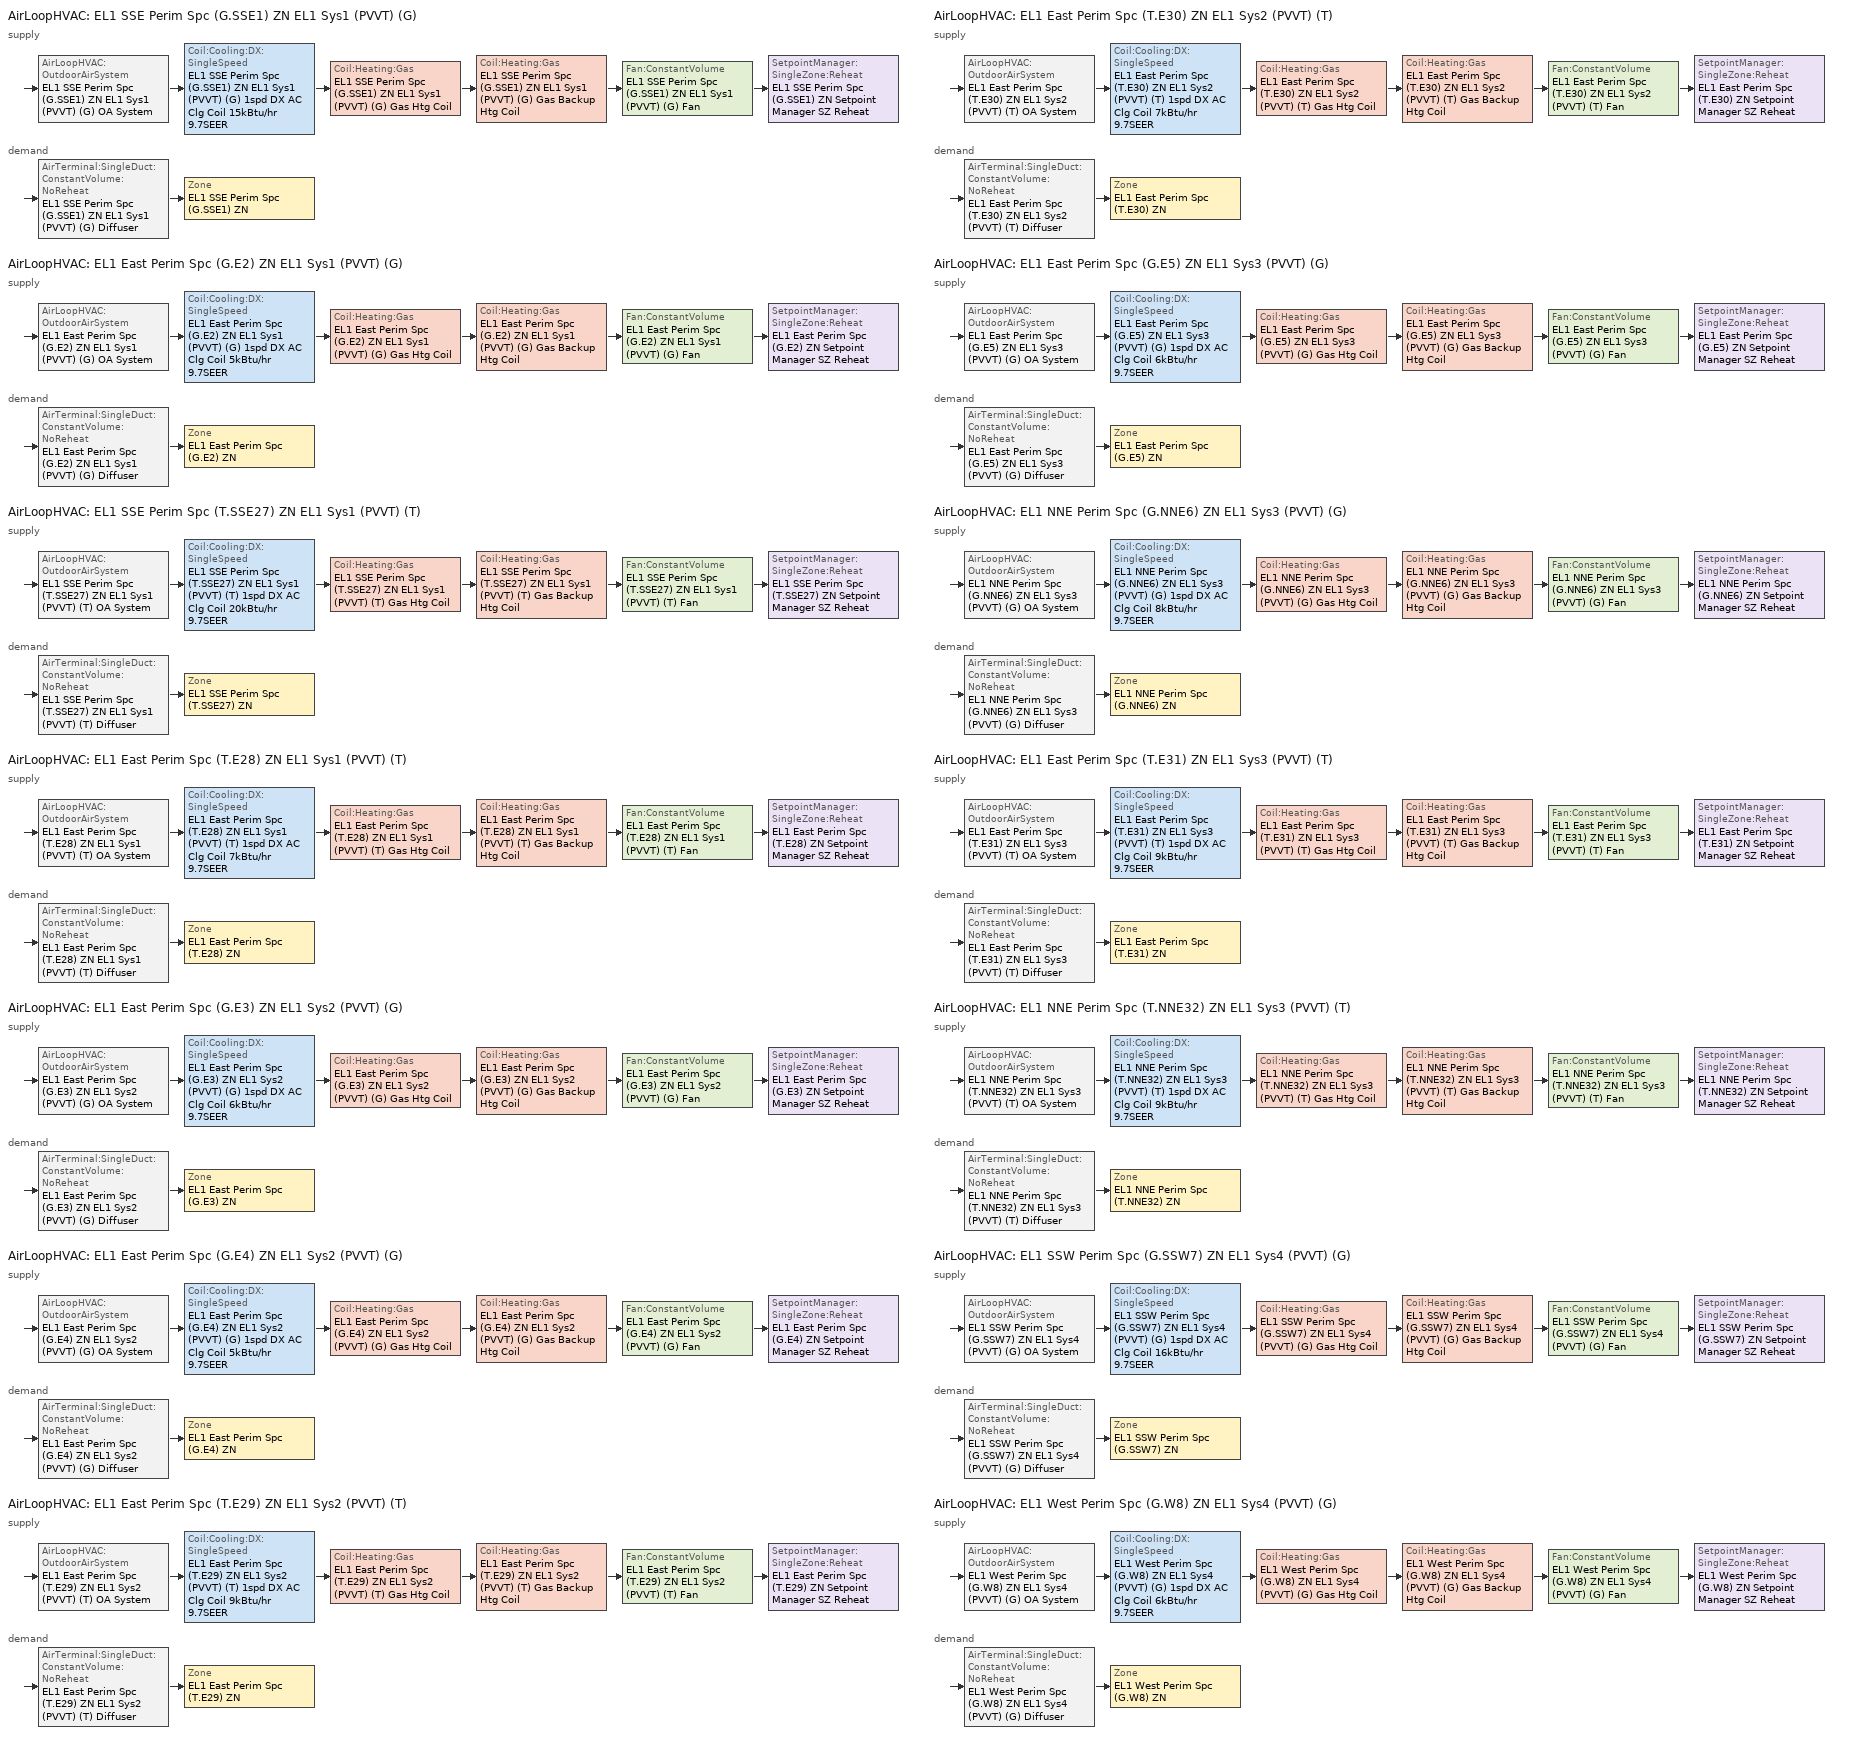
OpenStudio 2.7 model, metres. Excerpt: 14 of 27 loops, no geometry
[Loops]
AirLoopHVAC 'EL1 SSE Perim Spc (G.SSE1) ZN EL1 Sys1 (PVVT) (G)'
 supply: AirLoopHVAC:OutdoorAirSystem 'EL1 SSE Perim Spc (G.SSE1) ZN EL1 Sys1 (PVVT) (G) OA System' > Coil:Cooling:DX:SingleSpeed 'EL1 SSE Perim Spc (G.SSE1) ZN EL1 Sys1 (PVVT) (G) 1spd DX AC Clg Coil 15kBtu/hr 9.7SEER' > Coil:Heating:Gas 'EL1 SSE Perim Spc (G.SSE1) ZN EL1 Sys1 (PVVT) (G) Gas Htg Coil' > Coil:Heating:Gas 'EL1 SSE Perim Spc (G.SSE1) ZN EL1 Sys1 (PVVT) (G) Gas Backup Htg Coil' > Fan:ConstantVolume 'EL1 SSE Perim Spc (G.SSE1) ZN EL1 Sys1 (PVVT) (G) Fan' > SetpointManager:SingleZone:Reheat 'EL1 SSE Perim Spc (G.SSE1) ZN Setpoint Manager SZ Reheat'
 demand: AirTerminal:SingleDuct:ConstantVolume:NoReheat 'EL1 SSE Perim Spc (G.SSE1) ZN EL1 Sys1 (PVVT) (G) Diffuser' > Zone 'EL1 SSE Perim Spc (G.SSE1) ZN'
AirLoopHVAC 'EL1 East Perim Spc (G.E2) ZN EL1 Sys1 (PVVT) (G)'
 supply: AirLoopHVAC:OutdoorAirSystem 'EL1 East Perim Spc (G.E2) ZN EL1 Sys1 (PVVT) (G) OA System' > Coil:Cooling:DX:SingleSpeed 'EL1 East Perim Spc (G.E2) ZN EL1 Sys1 (PVVT) (G) 1spd DX AC Clg Coil 5kBtu/hr 9.7SEER' > Coil:Heating:Gas 'EL1 East Perim Spc (G.E2) ZN EL1 Sys1 (PVVT) (G) Gas Htg Coil' > Coil:Heating:Gas 'EL1 East Perim Spc (G.E2) ZN EL1 Sys1 (PVVT) (G) Gas Backup Htg Coil' > Fan:ConstantVolume 'EL1 East Perim Spc (G.E2) ZN EL1 Sys1 (PVVT) (G) Fan' > SetpointManager:SingleZone:Reheat 'EL1 East Perim Spc (G.E2) ZN Setpoint Manager SZ Reheat'
 demand: AirTerminal:SingleDuct:ConstantVolume:NoReheat 'EL1 East Perim Spc (G.E2) ZN EL1 Sys1 (PVVT) (G) Diffuser' > Zone 'EL1 East Perim Spc (G.E2) ZN'
AirLoopHVAC 'EL1 SSE Perim Spc (T.SSE27) ZN EL1 Sys1 (PVVT) (T)'
 supply: AirLoopHVAC:OutdoorAirSystem 'EL1 SSE Perim Spc (T.SSE27) ZN EL1 Sys1 (PVVT) (T) OA System' > Coil:Cooling:DX:SingleSpeed 'EL1 SSE Perim Spc (T.SSE27) ZN EL1 Sys1 (PVVT) (T) 1spd DX AC Clg Coil 20kBtu/hr 9.7SEER' > Coil:Heating:Gas 'EL1 SSE Perim Spc (T.SSE27) ZN EL1 Sys1 (PVVT) (T) Gas Htg Coil' > Coil:Heating:Gas 'EL1 SSE Perim Spc (T.SSE27) ZN EL1 Sys1 (PVVT) (T) Gas Backup Htg Coil' > Fan:ConstantVolume 'EL1 SSE Perim Spc (T.SSE27) ZN EL1 Sys1 (PVVT) (T) Fan' > SetpointManager:SingleZone:Reheat 'EL1 SSE Perim Spc (T.SSE27) ZN Setpoint Manager SZ Reheat'
 demand: AirTerminal:SingleDuct:ConstantVolume:NoReheat 'EL1 SSE Perim Spc (T.SSE27) ZN EL1 Sys1 (PVVT) (T) Diffuser' > Zone 'EL1 SSE Perim Spc (T.SSE27) ZN'
AirLoopHVAC 'EL1 East Perim Spc (T.E28) ZN EL1 Sys1 (PVVT) (T)'
 supply: AirLoopHVAC:OutdoorAirSystem 'EL1 East Perim Spc (T.E28) ZN EL1 Sys1 (PVVT) (T) OA System' > Coil:Cooling:DX:SingleSpeed 'EL1 East Perim Spc (T.E28) ZN EL1 Sys1 (PVVT) (T) 1spd DX AC Clg Coil 7kBtu/hr 9.7SEER' > Coil:Heating:Gas 'EL1 East Perim Spc (T.E28) ZN EL1 Sys1 (PVVT) (T) Gas Htg Coil' > Coil:Heating:Gas 'EL1 East Perim Spc (T.E28) ZN EL1 Sys1 (PVVT) (T) Gas Backup Htg Coil' > Fan:ConstantVolume 'EL1 East Perim Spc (T.E28) ZN EL1 Sys1 (PVVT) (T) Fan' > SetpointManager:SingleZone:Reheat 'EL1 East Perim Spc (T.E28) ZN Setpoint Manager SZ Reheat'
 demand: AirTerminal:SingleDuct:ConstantVolume:NoReheat 'EL1 East Perim Spc (T.E28) ZN EL1 Sys1 (PVVT) (T) Diffuser' > Zone 'EL1 East Perim Spc (T.E28) ZN'
AirLoopHVAC 'EL1 East Perim Spc (G.E3) ZN EL1 Sys2 (PVVT) (G)'
 supply: AirLoopHVAC:OutdoorAirSystem 'EL1 East Perim Spc (G.E3) ZN EL1 Sys2 (PVVT) (G) OA System' > Coil:Cooling:DX:SingleSpeed 'EL1 East Perim Spc (G.E3) ZN EL1 Sys2 (PVVT) (G) 1spd DX AC Clg Coil 6kBtu/hr 9.7SEER' > Coil:Heating:Gas 'EL1 East Perim Spc (G.E3) ZN EL1 Sys2 (PVVT) (G) Gas Htg Coil' > Coil:Heating:Gas 'EL1 East Perim Spc (G.E3) ZN EL1 Sys2 (PVVT) (G) Gas Backup Htg Coil' > Fan:ConstantVolume 'EL1 East Perim Spc (G.E3) ZN EL1 Sys2 (PVVT) (G) Fan' > SetpointManager:SingleZone:Reheat 'EL1 East Perim Spc (G.E3) ZN Setpoint Manager SZ Reheat'
 demand: AirTerminal:SingleDuct:ConstantVolume:NoReheat 'EL1 East Perim Spc (G.E3) ZN EL1 Sys2 (PVVT) (G) Diffuser' > Zone 'EL1 East Perim Spc (G.E3) ZN'
AirLoopHVAC 'EL1 East Perim Spc (G.E4) ZN EL1 Sys2 (PVVT) (G)'
 supply: AirLoopHVAC:OutdoorAirSystem 'EL1 East Perim Spc (G.E4) ZN EL1 Sys2 (PVVT) (G) OA System' > Coil:Cooling:DX:SingleSpeed 'EL1 East Perim Spc (G.E4) ZN EL1 Sys2 (PVVT) (G) 1spd DX AC Clg Coil 5kBtu/hr 9.7SEER' > Coil:Heating:Gas 'EL1 East Perim Spc (G.E4) ZN EL1 Sys2 (PVVT) (G) Gas Htg Coil' > Coil:Heating:Gas 'EL1 East Perim Spc (G.E4) ZN EL1 Sys2 (PVVT) (G) Gas Backup Htg Coil' > Fan:ConstantVolume 'EL1 East Perim Spc (G.E4) ZN EL1 Sys2 (PVVT) (G) Fan' > SetpointManager:SingleZone:Reheat 'EL1 East Perim Spc (G.E4) ZN Setpoint Manager SZ Reheat'
 demand: AirTerminal:SingleDuct:ConstantVolume:NoReheat 'EL1 East Perim Spc (G.E4) ZN EL1 Sys2 (PVVT) (G) Diffuser' > Zone 'EL1 East Perim Spc (G.E4) ZN'
AirLoopHVAC 'EL1 East Perim Spc (T.E29) ZN EL1 Sys2 (PVVT) (T)'
 supply: AirLoopHVAC:OutdoorAirSystem 'EL1 East Perim Spc (T.E29) ZN EL1 Sys2 (PVVT) (T) OA System' > Coil:Cooling:DX:SingleSpeed 'EL1 East Perim Spc (T.E29) ZN EL1 Sys2 (PVVT) (T) 1spd DX AC Clg Coil 9kBtu/hr 9.7SEER' > Coil:Heating:Gas 'EL1 East Perim Spc (T.E29) ZN EL1 Sys2 (PVVT) (T) Gas Htg Coil' > Coil:Heating:Gas 'EL1 East Perim Spc (T.E29) ZN EL1 Sys2 (PVVT) (T) Gas Backup Htg Coil' > Fan:ConstantVolume 'EL1 East Perim Spc (T.E29) ZN EL1 Sys2 (PVVT) (T) Fan' > SetpointManager:SingleZone:Reheat 'EL1 East Perim Spc (T.E29) ZN Setpoint Manager SZ Reheat'
 demand: AirTerminal:SingleDuct:ConstantVolume:NoReheat 'EL1 East Perim Spc (T.E29) ZN EL1 Sys2 (PVVT) (T) Diffuser' > Zone 'EL1 East Perim Spc (T.E29) ZN'
AirLoopHVAC 'EL1 East Perim Spc (T.E30) ZN EL1 Sys2 (PVVT) (T)'
 supply: AirLoopHVAC:OutdoorAirSystem 'EL1 East Perim Spc (T.E30) ZN EL1 Sys2 (PVVT) (T) OA System' > Coil:Cooling:DX:SingleSpeed 'EL1 East Perim Spc (T.E30) ZN EL1 Sys2 (PVVT) (T) 1spd DX AC Clg Coil 7kBtu/hr 9.7SEER' > Coil:Heating:Gas 'EL1 East Perim Spc (T.E30) ZN EL1 Sys2 (PVVT) (T) Gas Htg Coil' > Coil:Heating:Gas 'EL1 East Perim Spc (T.E30) ZN EL1 Sys2 (PVVT) (T) Gas Backup Htg Coil' > Fan:ConstantVolume 'EL1 East Perim Spc (T.E30) ZN EL1 Sys2 (PVVT) (T) Fan' > SetpointManager:SingleZone:Reheat 'EL1 East Perim Spc (T.E30) ZN Setpoint Manager SZ Reheat'
 demand: AirTerminal:SingleDuct:ConstantVolume:NoReheat 'EL1 East Perim Spc (T.E30) ZN EL1 Sys2 (PVVT) (T) Diffuser' > Zone 'EL1 East Perim Spc (T.E30) ZN'
AirLoopHVAC 'EL1 East Perim Spc (G.E5) ZN EL1 Sys3 (PVVT) (G)'
 supply: AirLoopHVAC:OutdoorAirSystem 'EL1 East Perim Spc (G.E5) ZN EL1 Sys3 (PVVT) (G) OA System' > Coil:Cooling:DX:SingleSpeed 'EL1 East Perim Spc (G.E5) ZN EL1 Sys3 (PVVT) (G) 1spd DX AC Clg Coil 6kBtu/hr 9.7SEER' > Coil:Heating:Gas 'EL1 East Perim Spc (G.E5) ZN EL1 Sys3 (PVVT) (G) Gas Htg Coil' > Coil:Heating:Gas 'EL1 East Perim Spc (G.E5) ZN EL1 Sys3 (PVVT) (G) Gas Backup Htg Coil' > Fan:ConstantVolume 'EL1 East Perim Spc (G.E5) ZN EL1 Sys3 (PVVT) (G) Fan' > SetpointManager:SingleZone:Reheat 'EL1 East Perim Spc (G.E5) ZN Setpoint Manager SZ Reheat'
 demand: AirTerminal:SingleDuct:ConstantVolume:NoReheat 'EL1 East Perim Spc (G.E5) ZN EL1 Sys3 (PVVT) (G) Diffuser' > Zone 'EL1 East Perim Spc (G.E5) ZN'
AirLoopHVAC 'EL1 NNE Perim Spc (G.NNE6) ZN EL1 Sys3 (PVVT) (G)'
 supply: AirLoopHVAC:OutdoorAirSystem 'EL1 NNE Perim Spc (G.NNE6) ZN EL1 Sys3 (PVVT) (G) OA System' > Coil:Cooling:DX:SingleSpeed 'EL1 NNE Perim Spc (G.NNE6) ZN EL1 Sys3 (PVVT) (G) 1spd DX AC Clg Coil 8kBtu/hr 9.7SEER' > Coil:Heating:Gas 'EL1 NNE Perim Spc (G.NNE6) ZN EL1 Sys3 (PVVT) (G) Gas Htg Coil' > Coil:Heating:Gas 'EL1 NNE Perim Spc (G.NNE6) ZN EL1 Sys3 (PVVT) (G) Gas Backup Htg Coil' > Fan:ConstantVolume 'EL1 NNE Perim Spc (G.NNE6) ZN EL1 Sys3 (PVVT) (G) Fan' > SetpointManager:SingleZone:Reheat 'EL1 NNE Perim Spc (G.NNE6) ZN Setpoint Manager SZ Reheat'
 demand: AirTerminal:SingleDuct:ConstantVolume:NoReheat 'EL1 NNE Perim Spc (G.NNE6) ZN EL1 Sys3 (PVVT) (G) Diffuser' > Zone 'EL1 NNE Perim Spc (G.NNE6) ZN'
AirLoopHVAC 'EL1 East Perim Spc (T.E31) ZN EL1 Sys3 (PVVT) (T)'
 supply: AirLoopHVAC:OutdoorAirSystem 'EL1 East Perim Spc (T.E31) ZN EL1 Sys3 (PVVT) (T) OA System' > Coil:Cooling:DX:SingleSpeed 'EL1 East Perim Spc (T.E31) ZN EL1 Sys3 (PVVT) (T) 1spd DX AC Clg Coil 9kBtu/hr 9.7SEER' > Coil:Heating:Gas 'EL1 East Perim Spc (T.E31) ZN EL1 Sys3 (PVVT) (T) Gas Htg Coil' > Coil:Heating:Gas 'EL1 East Perim Spc (T.E31) ZN EL1 Sys3 (PVVT) (T) Gas Backup Htg Coil' > Fan:ConstantVolume 'EL1 East Perim Spc (T.E31) ZN EL1 Sys3 (PVVT) (T) Fan' > SetpointManager:SingleZone:Reheat 'EL1 East Perim Spc (T.E31) ZN Setpoint Manager SZ Reheat'
 demand: AirTerminal:SingleDuct:ConstantVolume:NoReheat 'EL1 East Perim Spc (T.E31) ZN EL1 Sys3 (PVVT) (T) Diffuser' > Zone 'EL1 East Perim Spc (T.E31) ZN'
AirLoopHVAC 'EL1 NNE Perim Spc (T.NNE32) ZN EL1 Sys3 (PVVT) (T)'
 supply: AirLoopHVAC:OutdoorAirSystem 'EL1 NNE Perim Spc (T.NNE32) ZN EL1 Sys3 (PVVT) (T) OA System' > Coil:Cooling:DX:SingleSpeed 'EL1 NNE Perim Spc (T.NNE32) ZN EL1 Sys3 (PVVT) (T) 1spd DX AC Clg Coil 9kBtu/hr 9.7SEER' > Coil:Heating:Gas 'EL1 NNE Perim Spc (T.NNE32) ZN EL1 Sys3 (PVVT) (T) Gas Htg Coil' > Coil:Heating:Gas 'EL1 NNE Perim Spc (T.NNE32) ZN EL1 Sys3 (PVVT) (T) Gas Backup Htg Coil' > Fan:ConstantVolume 'EL1 NNE Perim Spc (T.NNE32) ZN EL1 Sys3 (PVVT) (T) Fan' > SetpointManager:SingleZone:Reheat 'EL1 NNE Perim Spc (T.NNE32) ZN Setpoint Manager SZ Reheat'
 demand: AirTerminal:SingleDuct:ConstantVolume:NoReheat 'EL1 NNE Perim Spc (T.NNE32) ZN EL1 Sys3 (PVVT) (T) Diffuser' > Zone 'EL1 NNE Perim Spc (T.NNE32) ZN'
AirLoopHVAC 'EL1 SSW Perim Spc (G.SSW7) ZN EL1 Sys4 (PVVT) (G)'
 supply: AirLoopHVAC:OutdoorAirSystem 'EL1 SSW Perim Spc (G.SSW7) ZN EL1 Sys4 (PVVT) (G) OA System' > Coil:Cooling:DX:SingleSpeed 'EL1 SSW Perim Spc (G.SSW7) ZN EL1 Sys4 (PVVT) (G) 1spd DX AC Clg Coil 16kBtu/hr 9.7SEER' > Coil:Heating:Gas 'EL1 SSW Perim Spc (G.SSW7) ZN EL1 Sys4 (PVVT) (G) Gas Htg Coil' > Coil:Heating:Gas 'EL1 SSW Perim Spc (G.SSW7) ZN EL1 Sys4 (PVVT) (G) Gas Backup Htg Coil' > Fan:ConstantVolume 'EL1 SSW Perim Spc (G.SSW7) ZN EL1 Sys4 (PVVT) (G) Fan' > SetpointManager:SingleZone:Reheat 'EL1 SSW Perim Spc (G.SSW7) ZN Setpoint Manager SZ Reheat'
 demand: AirTerminal:SingleDuct:ConstantVolume:NoReheat 'EL1 SSW Perim Spc (G.SSW7) ZN EL1 Sys4 (PVVT) (G) Diffuser' > Zone 'EL1 SSW Perim Spc (G.SSW7) ZN'
AirLoopHVAC 'EL1 West Perim Spc (G.W8) ZN EL1 Sys4 (PVVT) (G)'
 supply: AirLoopHVAC:OutdoorAirSystem 'EL1 West Perim Spc (G.W8) ZN EL1 Sys4 (PVVT) (G) OA System' > Coil:Cooling:DX:SingleSpeed 'EL1 West Perim Spc (G.W8) ZN EL1 Sys4 (PVVT) (G) 1spd DX AC Clg Coil 6kBtu/hr 9.7SEER' > Coil:Heating:Gas 'EL1 West Perim Spc (G.W8) ZN EL1 Sys4 (PVVT) (G) Gas Htg Coil' > Coil:Heating:Gas 'EL1 West Perim Spc (G.W8) ZN EL1 Sys4 (PVVT) (G) Gas Backup Htg Coil' > Fan:ConstantVolume 'EL1 West Perim Spc (G.W8) ZN EL1 Sys4 (PVVT) (G) Fan' > SetpointManager:SingleZone:Reheat 'EL1 West Perim Spc (G.W8) ZN Setpoint Manager SZ Reheat'
 demand: AirTerminal:SingleDuct:ConstantVolume:NoReheat 'EL1 West Perim Spc (G.W8) ZN EL1 Sys4 (PVVT) (G) Diffuser' > Zone 'EL1 West Perim Spc (G.W8) ZN'
[Sizing:Zone] Zone Cooling Design Supply Air Temperature Input Method=SupplyAirTemperature; Zone Cooling Design Supply Air Temperature {C}=12.7778; Zone Cooling Design Supply Air Temperature Difference {deltaC}=11.11; Zone Heating Design Supply Air Temperature Input Method=SupplyAirTemperature; Zone Heating Design Supply Air Temperature {C}=50; Zone Heating Design Supply Air Temperature Difference {deltaC}=11.11; Zone Cooling Design Supply Air Humidity Ratio {kg-H2O/kg-air}=0.0085; Zone Heating Design Supply Air Humidity Ratio {kg-H2O/kg-air}=0.008; Cooling Design Air Flow Method=DesignDay; Heating Design Air Flow Method=DesignDay; Account for Dedicated Outdoor Air System=No; Dedicated Outdoor Air System Control Strategy=NeutralSupplyAir; Dedicated Outdoor Air Low Setpoint Temperature for Design {C}=autosize; Dedicated Outdoor Air High Setpoint Temperature for Design {C}=autosize
EL1 East Perim Spc (G.E2) ZN; EL1 East Perim Spc (G.E3) ZN; EL1 East Perim Spc (G.E4) ZN; EL1 East Perim Spc (G.E5) ZN; EL1 East Perim Spc (T.E28) ZN; EL1 East Perim Spc (T.E29) ZN; EL1 East Perim Spc (T.E30) ZN; EL1 East Perim Spc (T.E31) ZN; EL1 NNE Perim Spc (G.NNE6) ZN; EL1 NNE Perim Spc (T.NNE32) ZN; EL1 SSE Perim Spc (G.SSE1) ZN; EL1 SSE Perim Spc (T.SSE27) ZN; EL1 SSW Perim Spc (G.SSW7) ZN; EL1 West Perim Spc (G.W8) ZN
[Zone equipment]
EL1 East Perim Spc (G.E2) ZN: EL1 East Perim Spc (G.E2) ZN EL1 Sys1 (PVVT) (G) Diffuser
EL1 East Perim Spc (G.E3) ZN: EL1 East Perim Spc (G.E3) ZN EL1 Sys2 (PVVT) (G) Diffuser
EL1 East Perim Spc (G.E4) ZN: EL1 East Perim Spc (G.E4) ZN EL1 Sys2 (PVVT) (G) Diffuser
EL1 East Perim Spc (G.E5) ZN: EL1 East Perim Spc (G.E5) ZN EL1 Sys3 (PVVT) (G) Diffuser
EL1 East Perim Spc (T.E28) ZN: EL1 East Perim Spc (T.E28) ZN EL1 Sys1 (PVVT) (T) Diffuser
EL1 East Perim Spc (T.E29) ZN: EL1 East Perim Spc (T.E29) ZN EL1 Sys2 (PVVT) (T) Diffuser
EL1 East Perim Spc (T.E30) ZN: EL1 East Perim Spc (T.E30) ZN EL1 Sys2 (PVVT) (T) Diffuser
EL1 East Perim Spc (T.E31) ZN: EL1 East Perim Spc (T.E31) ZN EL1 Sys3 (PVVT) (T) Diffuser
EL1 NNE Perim Spc (G.NNE6) ZN: EL1 NNE Perim Spc (G.NNE6) ZN EL1 Sys3 (PVVT) (G) Diffuser
EL1 NNE Perim Spc (T.NNE32) ZN: EL1 NNE Perim Spc (T.NNE32) ZN EL1 Sys3 (PVVT) (T) Diffuser
EL1 SSE Perim Spc (G.SSE1) ZN: EL1 SSE Perim Spc (G.SSE1) ZN EL1 Sys1 (PVVT) (G) Diffuser
EL1 SSE Perim Spc (T.SSE27) ZN: EL1 SSE Perim Spc (T.SSE27) ZN EL1 Sys1 (PVVT) (T) Diffuser
EL1 SSW Perim Spc (G.SSW7) ZN: EL1 SSW Perim Spc (G.SSW7) ZN EL1 Sys4 (PVVT) (G) Diffuser
EL1 West Perim Spc (G.W8) ZN: EL1 West Perim Spc (G.W8) ZN EL1 Sys4 (PVVT) (G) Diffuser
[AirLoopHVAC] Availability Schedule=Always On Discrete; Design Supply Air Flow Rate {m3/s}=AutoSize
EL1 SSE Perim Spc (G.SSE1) ZN EL1 Sys1 (PVVT) (G); EL1 East Perim Spc (G.E2) ZN EL1 Sys1 (PVVT) (G); EL1 SSE Perim Spc (T.SSE27) ZN EL1 Sys1 (PVVT) (T); EL1 East Perim Spc (T.E28) ZN EL1 Sys1 (PVVT) (T); EL1 East Perim Spc (G.E3) ZN EL1 Sys2 (PVVT) (G); EL1 East Perim Spc (G.E4) ZN EL1 Sys2 (PVVT) (G); EL1 East Perim Spc (T.E29) ZN EL1 Sys2 (PVVT) (T); EL1 East Perim Spc (T.E30) ZN EL1 Sys2 (PVVT) (T); EL1 East Perim Spc (G.E5) ZN EL1 Sys3 (PVVT) (G); EL1 NNE Perim Spc (G.NNE6) ZN EL1 Sys3 (PVVT) (G); EL1 East Perim Spc (T.E31) ZN EL1 Sys3 (PVVT) (T); EL1 NNE Perim Spc (T.NNE32) ZN EL1 Sys3 (PVVT) (T); EL1 SSW Perim Spc (G.SSW7) ZN EL1 Sys4 (PVVT) (G); EL1 West Perim Spc (G.W8) ZN EL1 Sys4 (PVVT) (G)
[Sizing:System] Type of Load to Size On=Sensible; Design Outdoor Air Flow Rate {m3/s}=Autosize; Central Heating Maximum System Air Flow Ratio=1; Preheat Design Temperature {C}=7.22222; Preheat Design Humidity Ratio {kg-H2O/kg-Air}=0.008; Precool Design Temperature {C}=12.7778; Precool Design Humidity Ratio {kg-H2O/kg-Air}=0.008; Central Cooling Design Supply Air Temperature {C}=12.7778; Central Heating Design Supply Air Temperature {C}=50; Sizing Option=Coincident; 100% Outdoor Air in Cooling=No; 100% Outdoor Air in Heating=No; Central Cooling Design Supply Air Humidity Ratio {kg-H2O/kg-Air}=0.0085; Central Heating Design Supply Air Humidity Ratio {kg-H2O/kg-Air}=0.008; Cooling Design Air Flow Method=DesignDay; Cooling Design Air Flow Rate {m3/s}=0; Heating Design Air Flow Method=DesignDay; Heating Design Air Flow Rate {m3/s}=0; System Outdoor Air Method=ZoneSum; Zone Maximum Outdoor Air Fraction=1; Cooling Supply Air Flow Rate Per Floor Area {m3/s-m2}=0.00996765; Cooling Fraction of Autosized Cooling Supply Air Flow Rate=1; Cooling Supply Air Flow Rate Per Unit Cooling Capacity {m3/s-W}=3.94755e-05; Heating Supply Air Flow Rate Per Floor Area {m3/s-m2}=0.00996765; Heating Fraction of Autosized Heating Supply Air Flow Rate=1; Heating Fraction of Autosized Cooling Supply Air Flow Rate=1; Heating Supply Air Flow Rate Per Unit Heating Capacity {m3/s-W}=3.15882e-05; Cooling Design Capacity Method=CoolingDesignCapacity; Cooling Design Capacity {W}=autosize; Cooling Design Capacity Per Floor Area {W/m2}=234.7; Fraction of Autosized Cooling Design Capacity=1; Heating Design Capacity Method=HeatingDesignCapacity; Heating Design Capacity {W}=autosize; Heating Design Capacity Per Floor Area {W/m2}=157; Fraction of Autosized Heating Design Capacity=1; Central Cooling Capacity Control Method=OnOff
EL1 SSE Perim Spc (G.SSE1) ZN EL1 Sys1 (PVVT) (G); EL1 East Perim Spc (G.E2) ZN EL1 Sys1 (PVVT) (G); EL1 SSE Perim Spc (T.SSE27) ZN EL1 Sys1 (PVVT) (T); EL1 East Perim Spc (T.E28) ZN EL1 Sys1 (PVVT) (T); EL1 East Perim Spc (G.E3) ZN EL1 Sys2 (PVVT) (G); EL1 East Perim Spc (G.E4) ZN EL1 Sys2 (PVVT) (G); EL1 East Perim Spc (T.E29) ZN EL1 Sys2 (PVVT) (T); EL1 East Perim Spc (T.E30) ZN EL1 Sys2 (PVVT) (T); EL1 East Perim Spc (G.E5) ZN EL1 Sys3 (PVVT) (G); EL1 NNE Perim Spc (G.NNE6) ZN EL1 Sys3 (PVVT) (G); EL1 East Perim Spc (T.E31) ZN EL1 Sys3 (PVVT) (T); EL1 NNE Perim Spc (T.NNE32) ZN EL1 Sys3 (PVVT) (T); EL1 SSW Perim Spc (G.SSW7) ZN EL1 Sys4 (PVVT) (G); EL1 West Perim Spc (G.W8) ZN EL1 Sys4 (PVVT) (G)
[SetpointManager:SingleZone:Reheat] Minimum Supply Air Temperature {C}=12.7778; Maximum Supply Air Temperature {C}=50
Name | Control Zone | Setpoint Node or NodeList
EL1 SSE Perim Spc (G.SSE1) ZN Setpoint Manager SZ Reheat | EL1 SSE Perim Spc (G.SSE1) ZN | EL1 SSE Perim Spc (G.SSE1) ZN EL1 Sys1 (PVVT) (G) Supply Outlet Node
EL1 East Perim Spc (G.E2) ZN Setpoint Manager SZ Reheat | EL1 East Perim Spc (G.E2) ZN | EL1 East Perim Spc (G.E2) ZN EL1 Sys1 (PVVT) (G) Supply Outlet Node
EL1 SSE Perim Spc (T.SSE27) ZN Setpoint Manager SZ Reheat | EL1 SSE Perim Spc (T.SSE27) ZN | EL1 SSE Perim Spc (T.SSE27) ZN EL1 Sys1 (PVVT) (T) Supply Outlet Node
EL1 East Perim Spc (T.E28) ZN Setpoint Manager SZ Reheat | EL1 East Perim Spc (T.E28) ZN | EL1 East Perim Spc (T.E28) ZN EL1 Sys1 (PVVT) (T) Supply Outlet Node
EL1 East Perim Spc (G.E3) ZN Setpoint Manager SZ Reheat | EL1 East Perim Spc (G.E3) ZN | EL1 East Perim Spc (G.E3) ZN EL1 Sys2 (PVVT) (G) Supply Outlet Node
EL1 East Perim Spc (G.E4) ZN Setpoint Manager SZ Reheat | EL1 East Perim Spc (G.E4) ZN | EL1 East Perim Spc (G.E4) ZN EL1 Sys2 (PVVT) (G) Supply Outlet Node
EL1 East Perim Spc (T.E29) ZN Setpoint Manager SZ Reheat | EL1 East Perim Spc (T.E29) ZN | EL1 East Perim Spc (T.E29) ZN EL1 Sys2 (PVVT) (T) Supply Outlet Node
EL1 East Perim Spc (T.E30) ZN Setpoint Manager SZ Reheat | EL1 East Perim Spc (T.E30) ZN | EL1 East Perim Spc (T.E30) ZN EL1 Sys2 (PVVT) (T) Supply Outlet Node
EL1 East Perim Spc (G.E5) ZN Setpoint Manager SZ Reheat | EL1 East Perim Spc (G.E5) ZN | EL1 East Perim Spc (G.E5) ZN EL1 Sys3 (PVVT) (G) Supply Outlet Node
EL1 NNE Perim Spc (G.NNE6) ZN Setpoint Manager SZ Reheat | EL1 NNE Perim Spc (G.NNE6) ZN | EL1 NNE Perim Spc (G.NNE6) ZN EL1 Sys3 (PVVT) (G) Supply Outlet Node
EL1 East Perim Spc (T.E31) ZN Setpoint Manager SZ Reheat | EL1 East Perim Spc (T.E31) ZN | EL1 East Perim Spc (T.E31) ZN EL1 Sys3 (PVVT) (T) Supply Outlet Node
EL1 NNE Perim Spc (T.NNE32) ZN Setpoint Manager SZ Reheat | EL1 NNE Perim Spc (T.NNE32) ZN | EL1 NNE Perim Spc (T.NNE32) ZN EL1 Sys3 (PVVT) (T) Supply Outlet Node
EL1 SSW Perim Spc (G.SSW7) ZN Setpoint Manager SZ Reheat | EL1 SSW Perim Spc (G.SSW7) ZN | EL1 SSW Perim Spc (G.SSW7) ZN EL1 Sys4 (PVVT) (G) Supply Outlet Node
EL1 West Perim Spc (G.W8) ZN Setpoint Manager SZ Reheat | EL1 West Perim Spc (G.W8) ZN | EL1 West Perim Spc (G.W8) ZN EL1 Sys4 (PVVT) (G) Supply Outlet Node
[Fan:ConstantVolume] Availability Schedule=Always On Discrete; Fan Total Efficiency=0.5135; Pressure Rise {Pa}=622.722; Maximum Flow Rate {m3/s}=AutoSize; Motor Efficiency=0.79; Motor In Airstream Fraction=1
EL1 SSE Perim Spc (G.SSE1) ZN EL1 Sys1 (PVVT) (G) Fan; EL1 East Perim Spc (G.E2) ZN EL1 Sys1 (PVVT) (G) Fan; EL1 SSE Perim Spc (T.SSE27) ZN EL1 Sys1 (PVVT) (T) Fan; EL1 East Perim Spc (T.E28) ZN EL1 Sys1 (PVVT) (T) Fan; EL1 East Perim Spc (G.E3) ZN EL1 Sys2 (PVVT) (G) Fan; EL1 East Perim Spc (G.E4) ZN EL1 Sys2 (PVVT) (G) Fan; EL1 East Perim Spc (T.E29) ZN EL1 Sys2 (PVVT) (T) Fan; EL1 East Perim Spc (T.E30) ZN EL1 Sys2 (PVVT) (T) Fan; EL1 East Perim Spc (G.E5) ZN EL1 Sys3 (PVVT) (G) Fan; EL1 NNE Perim Spc (G.NNE6) ZN EL1 Sys3 (PVVT) (G) Fan; EL1 East Perim Spc (T.E31) ZN EL1 Sys3 (PVVT) (T) Fan; EL1 NNE Perim Spc (T.NNE32) ZN EL1 Sys3 (PVVT) (T) Fan; EL1 SSW Perim Spc (G.SSW7) ZN EL1 Sys4 (PVVT) (G) Fan; EL1 West Perim Spc (G.W8) ZN EL1 Sys4 (PVVT) (G) Fan
[Coil:Heating:Gas] Availability Schedule=Always On Discrete; Gas Burner Efficiency=0.8; Nominal Capacity {W}=AutoSize; Parasitic Electric Load {W}=0; Parasitic Gas Load {W}=0
EL1 SSE Perim Spc (G.SSE1) ZN EL1 Sys1 (PVVT) (G) Gas Htg Coil; EL1 SSE Perim Spc (G.SSE1) ZN EL1 Sys1 (PVVT) (G) Gas Backup Htg Coil; EL1 East Perim Spc (G.E2) ZN EL1 Sys1 (PVVT) (G) Gas Htg Coil; EL1 East Perim Spc (G.E2) ZN EL1 Sys1 (PVVT) (G) Gas Backup Htg Coil; EL1 SSE Perim Spc (T.SSE27) ZN EL1 Sys1 (PVVT) (T) Gas Htg Coil; EL1 SSE Perim Spc (T.SSE27) ZN EL1 Sys1 (PVVT) (T) Gas Backup Htg Coil; EL1 East Perim Spc (T.E28) ZN EL1 Sys1 (PVVT) (T) Gas Htg Coil; EL1 East Perim Spc (T.E28) ZN EL1 Sys1 (PVVT) (T) Gas Backup Htg Coil; EL1 East Perim Spc (G.E3) ZN EL1 Sys2 (PVVT) (G) Gas Htg Coil; EL1 East Perim Spc (G.E3) ZN EL1 Sys2 (PVVT) (G) Gas Backup Htg Coil; EL1 East Perim Spc (G.E4) ZN EL1 Sys2 (PVVT) (G) Gas Htg Coil; EL1 East Perim Spc (G.E4) ZN EL1 Sys2 (PVVT) (G) Gas Backup Htg Coil; EL1 East Perim Spc (T.E29) ZN EL1 Sys2 (PVVT) (T) Gas Htg Coil; EL1 East Perim Spc (T.E29) ZN EL1 Sys2 (PVVT) (T) Gas Backup Htg Coil; EL1 East Perim Spc (T.E30) ZN EL1 Sys2 (PVVT) (T) Gas Htg Coil; EL1 East Perim Spc (T.E30) ZN EL1 Sys2 (PVVT) (T) Gas Backup Htg Coil; EL1 East Perim Spc (G.E5) ZN EL1 Sys3 (PVVT) (G) Gas Htg Coil; EL1 East Perim Spc (G.E5) ZN EL1 Sys3 (PVVT) (G) Gas Backup Htg Coil; EL1 NNE Perim Spc (G.NNE6) ZN EL1 Sys3 (PVVT) (G) Gas Htg Coil; EL1 NNE Perim Spc (G.NNE6) ZN EL1 Sys3 (PVVT) (G) Gas Backup Htg Coil; EL1 East Perim Spc (T.E31) ZN EL1 Sys3 (PVVT) (T) Gas Htg Coil; EL1 East Perim Spc (T.E31) ZN EL1 Sys3 (PVVT) (T) Gas Backup Htg Coil; EL1 NNE Perim Spc (T.NNE32) ZN EL1 Sys3 (PVVT) (T) Gas Htg Coil; EL1 NNE Perim Spc (T.NNE32) ZN EL1 Sys3 (PVVT) (T) Gas Backup Htg Coil; EL1 SSW Perim Spc (G.SSW7) ZN EL1 Sys4 (PVVT) (G) Gas Htg Coil; EL1 SSW Perim Spc (G.SSW7) ZN EL1 Sys4 (PVVT) (G) Gas Backup Htg Coil; EL1 West Perim Spc (G.W8) ZN EL1 Sys4 (PVVT) (G) Gas Htg Coil; EL1 West Perim Spc (G.W8) ZN EL1 Sys4 (PVVT) (G) Gas Backup Htg Coil
[Coil:Cooling:DX:SingleSpeed] Availability Schedule=Always On Discrete; Rated Total Cooling Capacity {W}=autosize; Rated Sensible Heat Ratio=autosize; Rated COP {W/W}=3.14722; Rated Air Flow Rate {m3/s}=autosize; Rated Evaporator Fan Power Per Volume Flow Rate {W/(m3/s)}=773.3; Total Cooling Capacity Function of Temperature Curve=SpltAC1Sp_ClCap_fT; Total Cooling Capacity Function of Flow Fraction Curve=DXCOOL-NECB2011-REF-CAPFFLOW; Energy Input Ratio Function of Temperature Curve=SpltAC1Sp_EIR_fT; Energy Input Ratio Function of Flow Fraction Curve=DXCOOL-NECB2011-REF-COOLEIRFFLOW; Part Load Fraction Correlation Curve=DXCOOL-NECB2011-REF-COOLPLFFPLR; Condenser Type=AirCooled; Evaporative Condenser Effectiveness=0; Evaporative Condenser Air Flow Rate {m3/s}=Autosize; Evaporative Condenser Pump Rated Power Consumption {W}=Autosize; Crankcase Heater Capacity {W}=0; Maximum Outdoor Dry-Bulb Temperature for Crankcase Heater Operation {C}=0; Basin Heater Capacity {W/K}=0; Basin Heater Setpoint Temperature {C}=10
EL1 SSE Perim Spc (G.SSE1) ZN EL1 Sys1 (PVVT) (G) 1spd DX AC Clg Coil 15kBtu/hr 9.7SEER; EL1 East Perim Spc (G.E2) ZN EL1 Sys1 (PVVT) (G) 1spd DX AC Clg Coil 5kBtu/hr 9.7SEER; EL1 SSE Perim Spc (T.SSE27) ZN EL1 Sys1 (PVVT) (T) 1spd DX AC Clg Coil 20kBtu/hr 9.7SEER; EL1 East Perim Spc (T.E28) ZN EL1 Sys1 (PVVT) (T) 1spd DX AC Clg Coil 7kBtu/hr 9.7SEER; EL1 East Perim Spc (G.E3) ZN EL1 Sys2 (PVVT) (G) 1spd DX AC Clg Coil 6kBtu/hr 9.7SEER; EL1 East Perim Spc (G.E4) ZN EL1 Sys2 (PVVT) (G) 1spd DX AC Clg Coil 5kBtu/hr 9.7SEER; EL1 East Perim Spc (T.E29) ZN EL1 Sys2 (PVVT) (T) 1spd DX AC Clg Coil 9kBtu/hr 9.7SEER; EL1 East Perim Spc (T.E30) ZN EL1 Sys2 (PVVT) (T) 1spd DX AC Clg Coil 7kBtu/hr 9.7SEER; EL1 East Perim Spc (G.E5) ZN EL1 Sys3 (PVVT) (G) 1spd DX AC Clg Coil 6kBtu/hr 9.7SEER; EL1 NNE Perim Spc (G.NNE6) ZN EL1 Sys3 (PVVT) (G) 1spd DX AC Clg Coil 8kBtu/hr 9.7SEER; EL1 East Perim Spc (T.E31) ZN EL1 Sys3 (PVVT) (T) 1spd DX AC Clg Coil 9kBtu/hr 9.7SEER; EL1 NNE Perim Spc (T.NNE32) ZN EL1 Sys3 (PVVT) (T) 1spd DX AC Clg Coil 9kBtu/hr 9.7SEER; EL1 SSW Perim Spc (G.SSW7) ZN EL1 Sys4 (PVVT) (G) 1spd DX AC Clg Coil 16kBtu/hr 9.7SEER; EL1 West Perim Spc (G.W8) ZN EL1 Sys4 (PVVT) (G) 1spd DX AC Clg Coil 6kBtu/hr 9.7SEER
[Controller:OutdoorAir] Minimum Outdoor Air Flow Rate {m3/s}=autosize; Maximum Outdoor Air Flow Rate {m3/s}=Autosize; Economizer Control Type=NoEconomizer; Economizer Control Action Type=ModulateFlow; Economizer Maximum Limit Dry-Bulb Temperature {C}=28; Economizer Maximum Limit Enthalpy {J/kg}=64000; Lockout Type=LockoutWithCompressor; Minimum Limit Type=FixedMinimum; Minimum Outdoor Air Schedule=Always On Discrete; High Humidity Control=No; Heat Recovery Bypass Control Type=BypassWhenWithinEconomizerLimits
Name | Controller Mechanical Ventilation
EL1 SSE Perim Spc (G.SSE1) ZN EL1 Sys1 (PVVT) (G) OA System Controller | Controller Mechanical Ventilation 1
EL1 East Perim Spc (G.E2) ZN EL1 Sys1 (PVVT) (G) OA System Controller | Controller Mechanical Ventilation 2
EL1 SSE Perim Spc (T.SSE27) ZN EL1 Sys1 (PVVT) (T) OA System Controller | Controller Mechanical Ventilation 3
EL1 East Perim Spc (T.E28) ZN EL1 Sys1 (PVVT) (T) OA System Controller | Controller Mechanical Ventilation 4
EL1 East Perim Spc (G.E3) ZN EL1 Sys2 (PVVT) (G) OA System Controller | Controller Mechanical Ventilation 5
EL1 East Perim Spc (G.E4) ZN EL1 Sys2 (PVVT) (G) OA System Controller | Controller Mechanical Ventilation 6
EL1 East Perim Spc (T.E29) ZN EL1 Sys2 (PVVT) (T) OA System Controller | Controller Mechanical Ventilation 7
EL1 East Perim Spc (T.E30) ZN EL1 Sys2 (PVVT) (T) OA System Controller | Controller Mechanical Ventilation 8
EL1 East Perim Spc (G.E5) ZN EL1 Sys3 (PVVT) (G) OA System Controller | Controller Mechanical Ventilation 9
EL1 NNE Perim Spc (G.NNE6) ZN EL1 Sys3 (PVVT) (G) OA System Controller | Controller Mechanical Ventilation 10
EL1 East Perim Spc (T.E31) ZN EL1 Sys3 (PVVT) (T) OA System Controller | Controller Mechanical Ventilation 11
EL1 NNE Perim Spc (T.NNE32) ZN EL1 Sys3 (PVVT) (T) OA System Controller | Controller Mechanical Ventilation 12
EL1 SSW Perim Spc (G.SSW7) ZN EL1 Sys4 (PVVT) (G) OA System Controller | Controller Mechanical Ventilation 13
EL1 West Perim Spc (G.W8) ZN EL1 Sys4 (PVVT) (G) OA System Controller | Controller Mechanical Ventilation 14
[Controller:MechanicalVentilation] Availability Schedule=Always On Discrete; System Outdoor Air Method=ZoneSum
Controller Mechanical Ventilation 1; Controller Mechanical Ventilation 2; Controller Mechanical Ventilation 3; Controller Mechanical Ventilation 4; Controller Mechanical Ventilation 5; Controller Mechanical Ventilation 6; Controller Mechanical Ventilation 7; Controller Mechanical Ventilation 8; Controller Mechanical Ventilation 9; Controller Mechanical Ventilation 10; Controller Mechanical Ventilation 11; Controller Mechanical Ventilation 12; Controller Mechanical Ventilation 13; Controller Mechanical Ventilation 14
[AirLoopHVAC:OutdoorAirSystem]
Name | Controller
EL1 SSE Perim Spc (G.SSE1) ZN EL1 Sys1 (PVVT) (G) OA System | EL1 SSE Perim Spc (G.SSE1) ZN EL1 Sys1 (PVVT) (G) OA System Controller
EL1 East Perim Spc (G.E2) ZN EL1 Sys1 (PVVT) (G) OA System | EL1 East Perim Spc (G.E2) ZN EL1 Sys1 (PVVT) (G) OA System Controller
EL1 SSE Perim Spc (T.SSE27) ZN EL1 Sys1 (PVVT) (T) OA System | EL1 SSE Perim Spc (T.SSE27) ZN EL1 Sys1 (PVVT) (T) OA System Controller
EL1 East Perim Spc (T.E28) ZN EL1 Sys1 (PVVT) (T) OA System | EL1 East Perim Spc (T.E28) ZN EL1 Sys1 (PVVT) (T) OA System Controller
EL1 East Perim Spc (G.E3) ZN EL1 Sys2 (PVVT) (G) OA System | EL1 East Perim Spc (G.E3) ZN EL1 Sys2 (PVVT) (G) OA System Controller
EL1 East Perim Spc (G.E4) ZN EL1 Sys2 (PVVT) (G) OA System | EL1 East Perim Spc (G.E4) ZN EL1 Sys2 (PVVT) (G) OA System Controller
EL1 East Perim Spc (T.E29) ZN EL1 Sys2 (PVVT) (T) OA System | EL1 East Perim Spc (T.E29) ZN EL1 Sys2 (PVVT) (T) OA System Controller
EL1 East Perim Spc (T.E30) ZN EL1 Sys2 (PVVT) (T) OA System | EL1 East Perim Spc (T.E30) ZN EL1 Sys2 (PVVT) (T) OA System Controller
EL1 East Perim Spc (G.E5) ZN EL1 Sys3 (PVVT) (G) OA System | EL1 East Perim Spc (G.E5) ZN EL1 Sys3 (PVVT) (G) OA System Controller
EL1 NNE Perim Spc (G.NNE6) ZN EL1 Sys3 (PVVT) (G) OA System | EL1 NNE Perim Spc (G.NNE6) ZN EL1 Sys3 (PVVT) (G) OA System Controller
EL1 East Perim Spc (T.E31) ZN EL1 Sys3 (PVVT) (T) OA System | EL1 East Perim Spc (T.E31) ZN EL1 Sys3 (PVVT) (T) OA System Controller
EL1 NNE Perim Spc (T.NNE32) ZN EL1 Sys3 (PVVT) (T) OA System | EL1 NNE Perim Spc (T.NNE32) ZN EL1 Sys3 (PVVT) (T) OA System Controller
EL1 SSW Perim Spc (G.SSW7) ZN EL1 Sys4 (PVVT) (G) OA System | EL1 SSW Perim Spc (G.SSW7) ZN EL1 Sys4 (PVVT) (G) OA System Controller
EL1 West Perim Spc (G.W8) ZN EL1 Sys4 (PVVT) (G) OA System | EL1 West Perim Spc (G.W8) ZN EL1 Sys4 (PVVT) (G) OA System Controller
[AirTerminal:SingleDuct:ConstantVolume:NoReheat] Availability Schedule=Always On Discrete; Maximum Air Flow Rate {m3/s}=AutoSize
EL1 SSE Perim Spc (G.SSE1) ZN EL1 Sys1 (PVVT) (G) Diffuser; EL1 East Perim Spc (G.E2) ZN EL1 Sys1 (PVVT) (G) Diffuser; EL1 SSE Perim Spc (T.SSE27) ZN EL1 Sys1 (PVVT) (T) Diffuser; EL1 East Perim Spc (T.E28) ZN EL1 Sys1 (PVVT) (T) Diffuser; EL1 East Perim Spc (G.E3) ZN EL1 Sys2 (PVVT) (G) Diffuser; EL1 East Perim Spc (G.E4) ZN EL1 Sys2 (PVVT) (G) Diffuser; EL1 East Perim Spc (T.E29) ZN EL1 Sys2 (PVVT) (T) Diffuser; EL1 East Perim Spc (T.E30) ZN EL1 Sys2 (PVVT) (T) Diffuser; EL1 East Perim Spc (G.E5) ZN EL1 Sys3 (PVVT) (G) Diffuser; EL1 NNE Perim Spc (G.NNE6) ZN EL1 Sys3 (PVVT) (G) Diffuser; EL1 East Perim Spc (T.E31) ZN EL1 Sys3 (PVVT) (T) Diffuser; EL1 NNE Perim Spc (T.NNE32) ZN EL1 Sys3 (PVVT) (T) Diffuser; EL1 SSW Perim Spc (G.SSW7) ZN EL1 Sys4 (PVVT) (G) Diffuser; EL1 West Perim Spc (G.W8) ZN EL1 Sys4 (PVVT) (G) Diffuser
[Schedule:Constant]
Always On Discrete: Value=1
[Curve:Biquadratic] Minimum Value of x=7.22222; Maximum Value of x=29.44444; Minimum Value of y=-23.333; Maximum Value of y=46.11111
Name | Coefficient1 Constant | Coefficient2 x | Coefficient3 x**2 | Coefficient4 y | Coefficient5 y**2 | Coefficient6 x*y
SpltAC1Sp_ClCap_fT | 0.67916 | 0.016938 | 0.00069336 | 0.0045576 | -8.42e-05 | -0.00047628
SpltAC1Sp_EIR_fT | 0.739046 | -0.00778968 | 0.000128304 | -0.00027 | 0.0006642 | -0.000648
[Curve:Quadratic] Coefficient1 Constant=1; Coefficient2 x=0; Coefficient3 x**2=0; Minimum Value of x=0; Maximum Value of x=1
DXCOOL-NECB2011-REF-CAPFFLOW; DXCOOL-NECB2011-REF-COOLEIRFFLOW
[Curve:Cubic]
DXCOOL-NECB2011-REF-COOLPLFFPLR: Coefficient1 Constant=0.0277; Coefficient2 x=4.9151; Coefficient3 x**2=-8.184; Coefficient4 x**3=4.2702; Minimum Value of x=0.7; Maximum Value of x=1
